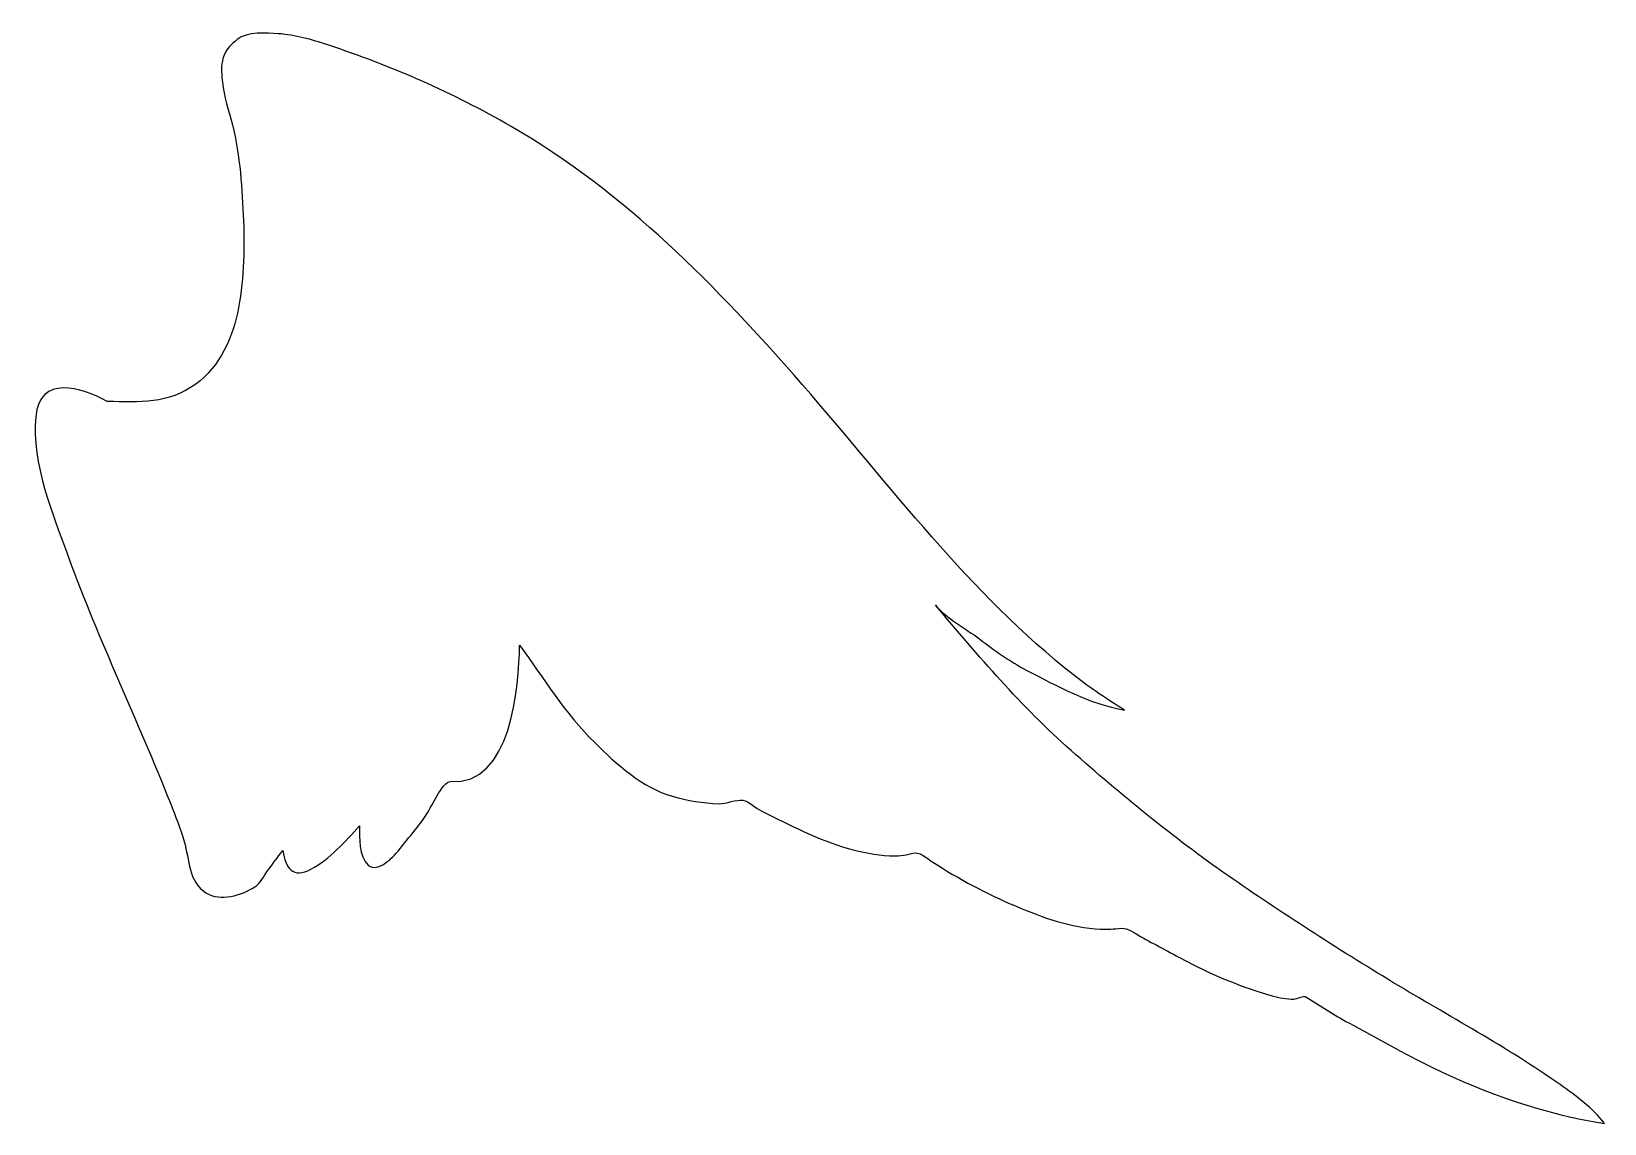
# Model space of a CAD drawing. Header units: centimetres. Extents: x -9.7 to 9.7, y -6.7 to 6.8.
import ezdxf

# ---------------------------------------------------------------- set-up
doc = ezdxf.new("R2010")
doc.units = ezdxf.units.CM
doc.header["$MEASUREMENT"] = 0
doc.layers.add('Camada 1', color=7, linetype='Continuous')

msp = doc.modelspace()

# ---------------------------------------------------------------- linework, layer by layer
at = {"layer": 'Camada 1'}
msp.add_open_spline([(-8.80516, 2.18545), (-8.40463, 2.17643), (-8.05231, 2.15264), (-7.71188, 2.39873), (-7.71188, 2.39873), (-7.4152, 2.61278), (-7.24558, 2.99013), (-7.18335, 3.34342), (-7.18335, 3.34342), (-7.11665, 3.72262), (-7.10665, 4.10494), (-7.12527, 4.48922), (-7.12527, 4.48922), (-7.14453, 4.88334), (-7.17163, 5.29504), (-7.27931, 5.6763), (-7.27931, 5.6763), (-7.32736, 5.84674), (-7.37575, 6.01642), (-7.38959, 6.19398), (-7.38959, 6.19398), (-7.39652, 6.28439), (-7.39761, 6.36797), (-7.36541, 6.4547), (-7.36541, 6.4547), (-7.32675, 6.5586), (-7.27683, 6.59202), (-7.19888, 6.65803), (-7.19888, 6.65803), (-7.08228, 6.75656), (-6.83455, 6.7396), (-6.69268, 6.72883), (-6.69268, 6.72883), (-6.47424, 6.71219), (-6.28969, 6.65811), (-6.08141, 6.58963), (-6.08141, 6.58963), (-5.29023, 6.3296), (-4.53431, 5.99932), (-3.81322, 5.5817), (-3.81322, 5.5817), (-2.40971, 4.76919), (-1.27129, 3.60264), (-0.21436, 2.3913), (-0.21436, 2.3913), (0.86951, 1.14913), (1.84309, -0.18114), (3.14971, -1.20709), (3.14971, -1.20709), (3.34672, -1.36206), (3.55391, -1.49609), (3.76542, -1.63011), (3.76542, -1.63011), (3.33314, -1.55092), (2.93693, -1.33618), (2.55119, -1.13407), (2.55119, -1.13407), (2.35124, -1.02932), (2.1513, -0.88666), (1.9726, -0.74958), (1.9726, -0.74958), (1.80099, -0.61771), (1.56453, -0.50034), (1.42864, -0.33043), (1.42864, -0.33043), (1.95857, -0.96188), (2.48726, -1.58236), (3.10668, -2.12954), (3.10668, -2.12954), (3.72625, -2.67688), (4.36279, -3.20266), (5.04293, -3.67402), (5.04293, -3.67402), (5.70979, -4.13617), (6.38715, -4.57305), (7.08144, -4.99268), (7.08144, -4.99268), (7.76957, -5.40829), (8.48987, -5.79236), (9.14627, -6.25678), (9.14627, -6.25678), (9.34545, -6.39772), (9.54756, -6.54147), (9.69621, -6.73724), (9.69621, -6.73724), (8.95262, -6.62064), (8.23801, -6.3677), (7.56065, -6.04109), (7.56065, -6.04109), (7.21114, -5.87242), (6.87747, -5.67663), (6.53515, -5.4933), (6.53515, -5.4933), (6.35447, -5.39657), (6.18193, -5.27751), (6.00569, -5.17257), (6.00569, -5.17257), (5.97643, -5.15503), (5.89819, -5.19675), (5.85628, -5.19861), (5.85628, -5.19861), (5.76725, -5.20247), (5.67388, -5.18273), (5.58778, -5.15855), (5.58778, -5.15855), (5.22654, -5.05735), (4.87163, -4.90976), (4.53902, -4.73538), (4.53902, -4.73538), (4.35617, -4.63957), (4.17456, -4.54128), (3.99324, -4.44315), (3.99324, -4.44315), (3.91111, -4.39894), (3.81422, -4.31514), (3.71948, -4.32501), (3.71948, -4.32501), (3.63585, -4.33364), (3.55467, -4.33824), (3.46977, -4.33469), (3.46977, -4.33469), (3.09896, -4.31913), (2.75373, -4.19129), (2.41546, -4.04926), (2.41546, -4.04926), (2.0656, -3.9026), (1.71564, -3.71221), (1.39536, -3.50792), (1.39536, -3.50792), (1.30908, -3.45278), (1.2342, -3.36743), (1.13393, -3.39963), (1.13393, -3.39963), (1.04381, -3.4286), (0.95923, -3.4309), (0.86466, -3.42752), (0.86466, -3.42752), (0.68427, -3.42106), (0.52157, -3.38593), (0.34782, -3.33724), (0.34782, -3.33724), (-0.0262, -3.23233), (-0.3682, -3.04702), (-0.71649, -2.87851), (-0.71649, -2.87851), (-0.78872, -2.84353), (-0.87625, -2.75434), (-0.95094, -2.74278), (-0.95094, -2.74278), (-1.03521, -2.72968), (-1.15552, -2.78699), (-1.24592, -2.78501), (-1.24592, -2.78501), (-1.44957, -2.78054), (-1.6292, -2.74757), (-1.82515, -2.69272), (-1.82515, -2.69272), (-2.18932, -2.59062), (-2.51976, -2.28989), (-2.78149, -2.03094), (-2.78149, -2.03094), (-3.14796, -1.66878), (-3.41371, -1.2396), (-3.71116, -0.82473), (-3.71116, -0.82473), (-3.71656, -1.33032), (-3.81236, -2.57069), (-4.56473, -2.51079), (-4.56473, -2.51079), (-4.65916, -2.50325), (-4.8169, -2.85403), (-4.87575, -2.94166), (-4.87575, -2.94166), (-4.97695, -3.09216), (-5.09819, -3.22386), (-5.20849, -3.36605), (-5.20849, -3.36605), (-5.2718, -3.44738), (-5.46622, -3.64688), (-5.58065, -3.54427), (-5.58065, -3.54427), (-5.70051, -3.4369), (-5.68725, -3.20507), (-5.6877, -3.05842), (-5.6877, -3.05842), (-5.86576, -3.25284), (-6.05589, -3.46974), (-6.28865, -3.59529), (-6.28865, -3.59529), (-6.51, -3.71483), (-6.60414, -3.58095), (-6.63695, -3.36344), (-6.63695, -3.36344), (-6.69979, -3.44723), (-6.76265, -3.53105), (-6.82536, -3.61501), (-6.82536, -3.61501), (-6.86835, -3.6728), (-6.91733, -3.77598), (-6.98049, -3.8139), (-6.98049, -3.8139), (-7.15271, -3.91741), (-7.40274, -4.00123), (-7.5885, -3.88568), (-7.5885, -3.88568), (-7.80586, -3.75042), (-7.79046, -3.47253), (-7.85422, -3.25346), (-7.85422, -3.25346), (-7.90153, -3.09201), (-7.96328, -2.93458), (-8.02554, -2.77853), (-8.02554, -2.77853), (-8.43268, -1.75922), (-8.90822, -0.76899), (-9.28564, 0.26243), (-9.28564, 0.26243), (-9.47837, 0.78948), (-9.74253, 1.42067), (-9.68924, 1.99489), (-9.68924, 1.99489), (-9.64056, 2.51834), (-9.13436, 2.35999), (-8.80516, 2.18545)], degree=3, knots=[0, 0, 0, 0, 0.01754386, 0.01754386, 0.01754386, 0.01754386, 0.03508772, 0.03508772, 0.03508772, 0.03508772, 0.05263158, 0.05263158, 0.05263158, 0.05263158, 0.07017544, 0.07017544, 0.07017544, 0.07017544, 0.0877193, 0.0877193, 0.0877193, 0.0877193, 0.10526316, 0.10526316, 0.10526316, 0.10526316, 0.12280702, 0.12280702, 0.12280702, 0.12280702, 0.14035088, 0.14035088, 0.14035088, 0.14035088, 0.15789474, 0.15789474, 0.15789474, 0.15789474, 0.1754386, 0.1754386, 0.1754386, 0.1754386, 0.19298246, 0.19298246, 0.19298246, 0.19298246, 0.21052632, 0.21052632, 0.21052632, 0.21052632, 0.22807018, 0.22807018, 0.22807018, 0.22807018, 0.24561404, 0.24561404, 0.24561404, 0.24561404, 0.26315789, 0.26315789, 0.26315789, 0.26315789, 0.28070175, 0.28070175, 0.28070175, 0.28070175, 0.29824561, 0.29824561, 0.29824561, 0.29824561, 0.31578947, 0.31578947, 0.31578947, 0.31578947, 0.33333333, 0.33333333, 0.33333333, 0.33333333, 0.35087719, 0.35087719, 0.35087719, 0.35087719, 0.36842105, 0.36842105, 0.36842105, 0.36842105, 0.38596491, 0.38596491, 0.38596491, 0.38596491, 0.40350877, 0.40350877, 0.40350877, 0.40350877, 0.42105263, 0.42105263, 0.42105263, 0.42105263, 0.43859649, 0.43859649, 0.43859649, 0.43859649, 0.45614035, 0.45614035, 0.45614035, 0.45614035, 0.47368421, 0.47368421, 0.47368421, 0.47368421, 0.49122807, 0.49122807, 0.49122807, 0.49122807, 0.50877193, 0.50877193, 0.50877193, 0.50877193, 0.52631579, 0.52631579, 0.52631579, 0.52631579, 0.54385965, 0.54385965, 0.54385965, 0.54385965, 0.56140351, 0.56140351, 0.56140351, 0.56140351, 0.57894737, 0.57894737, 0.57894737, 0.57894737, 0.59649123, 0.59649123, 0.59649123, 0.59649123, 0.61403509, 0.61403509, 0.61403509, 0.61403509, 0.63157895, 0.63157895, 0.63157895, 0.63157895, 0.64912281, 0.64912281, 0.64912281, 0.64912281, 0.66666667, 0.66666667, 0.66666667, 0.66666667, 0.68421053, 0.68421053, 0.68421053, 0.68421053, 0.70175439, 0.70175439, 0.70175439, 0.70175439, 0.71929825, 0.71929825, 0.71929825, 0.71929825, 0.73684211, 0.73684211, 0.73684211, 0.73684211, 0.75438596, 0.75438596, 0.75438596, 0.75438596, 0.77192982, 0.77192982, 0.77192982, 0.77192982, 0.78947368, 0.78947368, 0.78947368, 0.78947368, 0.80701754, 0.80701754, 0.80701754, 0.80701754, 0.8245614, 0.8245614, 0.8245614, 0.8245614, 0.84210526, 0.84210526, 0.84210526, 0.84210526, 0.85964912, 0.85964912, 0.85964912, 0.85964912, 0.87719298, 0.87719298, 0.87719298, 0.87719298, 0.89473684, 0.89473684, 0.89473684, 0.89473684, 0.9122807, 0.9122807, 0.9122807, 0.9122807, 0.92982456, 0.92982456, 0.92982456, 0.92982456, 0.94736842, 0.94736842, 0.94736842, 0.94736842, 0.96491228, 0.96491228, 0.96491228, 0.96491228, 1, 1, 1, 1], dxfattribs=at)

doc.saveas('drawing.dxf')
